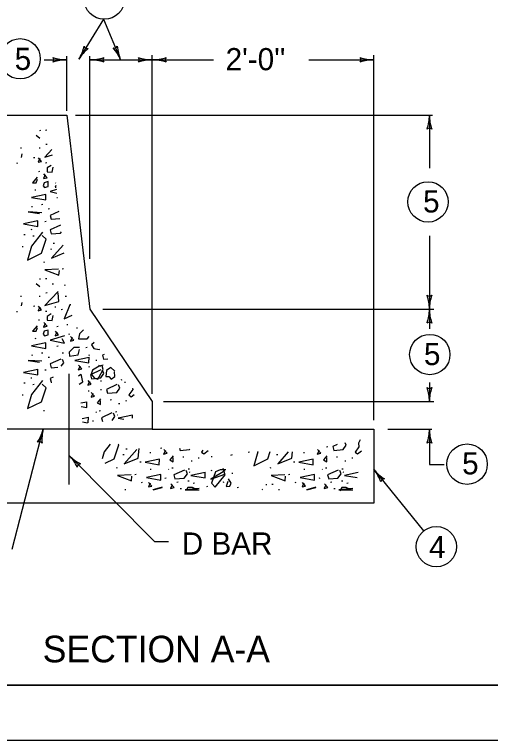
# Model space of a CAD drawing. Extents: x 997.6 to 1037.1, y 998.9 to 1022.9.
# Drawn here: x 1009.54 to 1013.83, y 1000 to 1006.55 of the extents above; entities that cross this region are included whole.
import ezdxf

# ---------------------------------------------------------------- set-up
doc = ezdxf.new("R2010")
doc.units = 0
for name, color, linetype in [('Level 1', 7, 'Continuous'), ('Level 10', 7, 'Continuous'), ('Level 11', 7, 'Continuous'), ('Level 14', 7, 'Continuous')]:
    doc.layers.add(name, color=color, linetype=linetype)

msp = doc.modelspace()

# ---------------------------------------------------------------- linework, layer by layer
at = {"layer": 'Level 1'}
for p, q in [((1010.3394, 1006.5075), (1010.1178, 1006.1473)), ((1010.3394, 1006.5075), (1010.4948, 1006.1422)), ((1009.8051, 1006.1422), (1010.0097, 1006.1422)), ((1010.0097, 1005.6803), (1010.0097, 1006.175)), ((1010.218, 1004.3471), (1010.218, 1006.175)), ((1010.218, 1006.1422), (1010.7805, 1006.1422)), ((1010.7805, 1003.128), (1010.7805, 1006.1829)), ((1010.7805, 1006.1422), (1011.334, 1006.1422)), ((1012.1922, 1006.1422), (1012.7805, 1006.1422)), ((1012.7805, 1002.8907), (1012.7805, 1006.1829)), ((1009.1347, 1005.6422), (1010.0097, 1005.6422)), ((1010.0097, 1005.6422), (1010.218, 1003.8922)), ((1010.0862, 1005.6422), (1013.3098, 1005.6422)), ((1013.2805, 1005.6422), (1013.2805, 1005.1644)), ((1013.2805, 1004.5549), (1013.2805, 1003.8922)), ((1010.218, 1003.8922), (1010.7805, 1003.0588)), ((1010.3343, 1003.8922), (1013.3217, 1003.8922)), ((1013.2805, 1003.8922), (1013.2805, 1003.7158)), ((1010.0305, 1002.3088), (1010.0305, 1003.3088)), ((1013.2805, 1003.229), (1013.2805, 1003.0588)), ((1010.7805, 1003.0588), (1010.7805, 1002.8088)), ((1010.8804, 1003.0588), (1013.3217, 1003.0588)), ((1010.7805, 1002.8088), (1009.1347, 1002.8088)), ((1009.5146, 1001.7271), (1009.7972, 1002.8088)), ((1010.7805, 1002.8088), (1012.7805, 1002.8088)), ((1012.7805, 1002.8088), (1012.7805, 1002.1422)), ((1012.9042, 1002.8088), (1013.3012, 1002.8088)), ((1013.2805, 1002.8088), (1013.2805, 1002.4916)), ((1010.8023, 1001.7923), (1010.0305, 1002.5708)), ((1013.2805, 1002.4916), (1013.4128, 1002.4916)), ((1012.7805, 1002.4439), (1013.2288, 1001.8908)), ((1012.7805, 1002.1422), (1009.1347, 1002.1422)), ((1010.9273, 1001.7923), (1010.8023, 1001.7923))]:
    msp.add_line(p, q, dxfattribs=at)
for points in [[(1009.773, 1005.5031), (1009.7623, 1005.5018)], [(1009.8287, 1005.5063), (1009.8179, 1005.505)], [(1009.7649, 1005.4323), (1009.7316, 1005.4603)], [(1009.8319, 1005.3788), (1009.8213, 1005.3774)], [(1009.6005, 1005.346), (1009.5898, 1005.3447)], [(1009.5999, 1005.2615), (1009.6053, 1005.2923)], [(1009.7698, 1005.346), (1009.7591, 1005.3447)], [(1009.8753, 1005.3328), (1009.8103, 1005.2642)], [(1009.7207, 1005.2577), (1009.71, 1005.2563)], [(1009.7657, 1005.251), (1009.7497, 1005.2177), (1009.7817, 1005.2257), (1009.7523, 1005.259)], [(1009.8103, 1005.2642), (1009.8808, 1005.284)], [(1009.5645, 1005.2086), (1009.5538, 1005.2073)], [(1009.8287, 1005.2118), (1009.8179, 1005.2105)], [(1009.8689, 1005.1895), (1009.8329, 1005.1668), (1009.8316, 1005.1322), (1009.8783, 1005.1295), (1009.8849, 1005.1748)], [(1009.7632, 1005.1333), (1009.7525, 1005.1319)], [(1009.8148, 1005.1038), (1009.7988, 1005.0704), (1009.8308, 1005.0784), (1009.8014, 1005.1118)], [(1009.7423, 1005.0828), (1009.7009, 1005.0322), (1009.7329, 1005.0322), (1009.7449, 1005.0655)], [(1009.8423, 1005.0428), (1009.8036, 1005.0335), (1009.7969, 1005.0055), (1009.8076, 1004.9908), (1009.8423, 1005.0002), (1009.8409, 1005.0402)], [(1009.909, 1005.0298), (1009.9061, 1005.0332)], [(1009.7304, 1004.9664), (1009.7198, 1004.9651)], [(1009.9157, 1004.9704), (1009.8596, 1004.9535)], [(1009.9114, 1005.0083), (1009.9034, 1004.9918)], [(1009.9034, 1004.9918), (1009.913, 1004.9942)], [(1009.8205, 1004.9268), (1009.6912, 1004.9001), (1009.8192, 1004.8774), (1009.8205, 1004.9281)], [(1009.8596, 1004.9535), (1009.919, 1004.9398)], [(1009.7927, 1004.8355), (1009.7819, 1004.8342)], [(1009.9238, 1004.8968), (1009.9194, 1004.8963)], [(1009.7849, 1004.7614), (1009.6595, 1004.7694), (1009.7636, 1004.7548)], [(1009.701, 1004.8158), (1009.6903, 1004.8145)], [(1009.8515, 1004.7963), (1009.8408, 1004.7949)], [(1009.9374, 1004.7736), (1009.8596, 1004.7374)], [(1009.8596, 1004.7374), (1009.8689, 1004.7028)], [(1009.8689, 1004.7028), (1009.945, 1004.7088)], [(1009.7486, 1004.6879), (1009.6192, 1004.6612), (1009.7473, 1004.6385), (1009.7486, 1004.6893)], [(1009.8221, 1004.6817), (1009.8114, 1004.6803)], [(1009.9526, 1004.6498), (1009.8596, 1004.6065)], [(1009.7903, 1004.5881), (1009.6916, 1004.4613), (1009.6542, 1004.3347), (1009.7809, 1004.396), (1009.8236, 1004.5228), (1009.7876, 1004.5561)], [(1009.6944, 1004.6097), (1009.6838, 1004.6083)], [(1009.8596, 1004.6065), (1009.8689, 1004.5718)], [(1009.8689, 1004.5718), (1009.9529, 1004.5785)], [(1009.9529, 1004.5785), (1009.9604, 1004.5888)], [(1009.6323, 1004.5639), (1009.6216, 1004.5626)], [(1009.7141, 1004.5508), (1009.7034, 1004.5495)], [(1009.6159, 1004.4559), (1009.6053, 1004.4546)], [(1009.9755, 1004.4709), (1009.8703, 1004.3533)], [(1009.8973, 1004.4853), (1009.8867, 1004.484)], [(1009.8712, 1004.433), (1009.8605, 1004.4317)], [(1009.8703, 1004.3533), (1009.9848, 1004.3991)], [(1009.809, 1004.3152), (1009.7983, 1004.3138)], [(1009.9356, 1004.2525), (1009.8103, 1004.2472), (1009.9369, 1004.1992), (1009.9423, 1004.2405)], [(1009.9792, 1004.2549), (1009.9685, 1004.2536)], [(1009.7649, 1004.0925), (1009.7316, 1004.1205)], [(1009.773, 1004.1633), (1009.7623, 1004.162)], [(1009.8287, 1004.1666), (1009.8179, 1004.1653)], [(1009.8875, 1004.1175), (1009.8768, 1004.1162)], [(1009.9303, 1004.0512), (1009.8103, 1003.9244), (1009.9383, 1003.9605), (1009.9316, 1004.0405)], [(1009.9955, 1004.1077), (1009.9848, 1004.1063)], [(1009.6005, 1004.0063), (1009.5898, 1004.0049)], [(1009.7698, 1004.0063), (1009.7591, 1004.0049)], [(1009.8319, 1004.039), (1009.8213, 1004.0377)], [(1010.0053, 1004.0063), (1009.9947, 1004.0049)], [(1009.5999, 1003.9218), (1009.6053, 1003.9525)], [(1009.7207, 1003.9179), (1009.71, 1003.9166)], [(1009.7657, 1003.9113), (1009.7497, 1003.8779), (1009.7817, 1003.8859), (1009.7523, 1003.9193)], [(1010.0369, 1003.9311), (1009.9863, 1003.8058)], [(1010.0447, 1003.9318), (1010.0369, 1003.9311)], [(1009.5645, 1003.8688), (1009.5538, 1003.8675)], [(1009.8287, 1003.8721), (1009.8179, 1003.8708)], [(1009.8689, 1003.8498), (1009.8329, 1003.8271), (1009.8316, 1003.7924), (1009.8783, 1003.7898), (1009.8849, 1003.8351)], [(1009.9104, 1003.9113), (1009.8998, 1003.91)], [(1009.9693, 1003.8884), (1009.9587, 1003.8871)], [(1009.7632, 1003.7935), (1009.7525, 1003.7922)], [(1009.9863, 1003.8058), (1010.0567, 1003.8384)], [(1009.7423, 1003.7431), (1009.7009, 1003.6924), (1009.7329, 1003.6924), (1009.7449, 1003.7258)], [(1009.8148, 1003.764), (1009.7988, 1003.7307), (1009.8308, 1003.7387), (1009.8014, 1003.772)], [(1009.9301, 1003.7347), (1009.9194, 1003.7333)], [(1010.0184, 1003.751), (1010.0078, 1003.7497)], [(1010.1068, 1003.7215), (1010.0961, 1003.7202)], [(1009.8423, 1003.7031), (1009.8036, 1003.6938), (1009.7969, 1003.6658), (1009.8076, 1003.6511), (1009.8423, 1003.6604), (1009.8409, 1003.7004)], [(1009.9194, 1003.6854), (1009.9034, 1003.6521), (1009.9354, 1003.6601), (1009.9061, 1003.6934)], [(1010.0348, 1003.6659), (1010.0241, 1003.6646)], [(1010.125, 1003.6698), (1010.1157, 1003.6231)], [(1010.1591, 1003.7063), (1010.125, 1003.6698)], [(1009.8205, 1003.587), (1009.6912, 1003.5603), (1009.8192, 1003.5377), (1009.8205, 1003.5883)], [(1009.7304, 1003.6267), (1009.7198, 1003.6253)], [(1009.9876, 1003.6524), (1009.8596, 1003.6138), (1009.9876, 1003.5844), (1009.9676, 1003.6244)], [(1010.0569, 1003.6363), (1010.0409, 1003.603), (1010.0729, 1003.611), (1010.0436, 1003.6443)], [(1010.1157, 1003.6231), (1010.193, 1003.6231)], [(1010.193, 1003.6231), (1010.2093, 1003.6467)], [(1010.257, 1003.5898), (1010.2317, 1003.5711)], [(1010.2572, 1003.5898), (1010.257, 1003.5898)], [(1009.9301, 1003.5579), (1009.9194, 1003.5566)], [(1010.125, 1003.5458), (1010.0729, 1003.5471), (1010.0303, 1003.5043), (1010.0343, 1003.467), (1010.1117, 1003.4803), (1010.1223, 1003.527)], [(1010.1918, 1003.5448), (1010.1812, 1003.5435)], [(1010.2317, 1003.5711), (1010.2543, 1003.5364)], [(1010.2543, 1003.5364), (1010.3023, 1003.527)], [(1010.3023, 1003.527), (1010.3073, 1003.5303)], [(1009.701, 1003.4761), (1009.6903, 1003.4748)], [(1009.7927, 1003.4958), (1009.7819, 1003.4944)], [(1009.8515, 1003.4565), (1009.8408, 1003.4552)], [(1009.9792, 1003.4958), (1009.9685, 1003.4944)], [(1010.2148, 1003.4761), (1010.2041, 1003.4748)], [(1010.2086, 1003.4068), (1010.2099, 1003.4574)], [(1010.3466, 1003.4836), (1010.3308, 1003.4763)], [(1010.3308, 1003.4763), (1010.3402, 1003.4416)], [(1009.7849, 1003.4217), (1009.6595, 1003.4297), (1009.7636, 1003.415)], [(1009.9543, 1003.4417), (1009.8596, 1003.3977)], [(1009.8596, 1003.3977), (1009.8689, 1003.363)], [(1009.9576, 1003.3762), (1009.9809, 1003.4083)], [(1009.9809, 1003.4083), (1009.9689, 1003.439)], [(1010.2099, 1003.4561), (1010.0806, 1003.4294)], [(1010.0806, 1003.4294), (1010.2086, 1003.4068)], [(1010.2803, 1003.4303), (1010.2696, 1003.429)], [(1010.3402, 1003.4416), (1010.3793, 1003.4448)], [(1009.7486, 1003.3482), (1009.6192, 1003.3214), (1009.7473, 1003.2988), (1009.7486, 1003.3495)], [(1009.8221, 1003.3419), (1009.8114, 1003.3406)], [(1009.8689, 1003.363), (1009.9293, 1003.3678)], [(1010.1288, 1003.3778), (1010.1128, 1003.3445), (1010.1449, 1003.3525), (1010.1155, 1003.3858)], [(1010.2148, 1003.3714), (1010.2041, 1003.3701)], [(1010.3175, 1003.3435), (1010.2228, 1003.2995), (1010.2322, 1003.2648), (1010.3162, 1003.2715), (1010.3442, 1003.3102), (1010.3322, 1003.3408)], [(1010.337, 1003.3857), (1010.2997, 1003.379), (1010.2397, 1003.3417), (1010.2277, 1003.3057), (1010.2583, 1003.2683), (1010.2903, 1003.2603), (1010.297, 1003.2763), (1010.3383, 1003.3483), (1010.3277, 1003.3803)], [(1010.2943, 1003.387), (1010.313, 1003.379)], [(1010.4423, 1003.3323), (1010.405, 1003.367), (1010.3677, 1003.3377), (1010.3623, 1003.283), (1010.389, 1003.2843), (1010.409, 1003.2603), (1010.4423, 1003.283), (1010.4383, 1003.3257)], [(1009.6944, 1003.2699), (1009.6838, 1003.2686)], [(1009.8862, 1003.2792), (1009.8596, 1003.2668)], [(1009.8596, 1003.2668), (1009.8689, 1003.2321)], [(1010.1343, 1003.3017), (1010.1157, 1003.2879)], [(1010.1543, 1003.2363), (1010.1397, 1003.3057)], [(1009.6323, 1003.2242), (1009.6216, 1003.2228)], [(1009.7903, 1003.2483), (1009.6916, 1003.1216)], [(1009.7141, 1003.2111), (1009.7034, 1003.2098)], [(1009.8236, 1003.183), (1009.7876, 1003.2163)], [(1009.8689, 1003.2321), (1009.8742, 1003.2325)], [(1010.1217, 1003.2157), (1010.1543, 1003.2363)], [(1010.2139, 1003.2404), (1010.1979, 1003.2071), (1010.23, 1003.2151), (1010.2006, 1003.2484)], [(1010.3228, 1003.2438), (1010.3121, 1003.2424)], [(1010.4615, 1003.2127), (1010.3668, 1003.1686), (1010.3762, 1003.1339), (1010.4602, 1003.1406), (1010.4882, 1003.1793), (1010.4762, 1003.21)], [(1010.506, 1003.2536), (1010.4953, 1003.2523)], [(1010.5388, 1003.2307), (1010.5281, 1003.2293)], [(1009.7809, 1003.0563), (1009.8236, 1003.183)], [(1010.2115, 1003.1522), (1010.2008, 1003.1508)], [(1010.2434, 1003.1324), (1010.2274, 1003.0991), (1010.2594, 1003.1071), (1010.2301, 1003.1404)], [(1010.3228, 1003.1653), (1010.3121, 1003.1639)], [(1010.6038, 1003.1657), (1010.5691, 1003.1176)], [(1010.602, 1003.1803), (1010.6038, 1003.1657)], [(1009.6159, 1003.1162), (1009.6053, 1003.1148)], [(1009.6916, 1003.1216), (1009.6542, 1002.9949)], [(1010.3143, 1003.0843), (1010.2823, 1003.0469), (1010.3143, 1003.0309), (1010.313, 1003.0683)], [(1010.4111, 1003.0736), (1010.4004, 1003.0723)], [(1010.5486, 1003.0638), (1010.5379, 1003.0624)], [(1010.5691, 1003.1176), (1010.5904, 1003.1016)], [(1010.5904, 1003.1016), (1010.6158, 1003.1208)], [(1009.6542, 1002.9949), (1009.7809, 1003.0563)], [(1010.1903, 1003.0536), (1010.1361, 1003.0424)], [(1010.1385, 1003.0133), (1010.189, 1003.0043)], [(1010.189, 1003.0043), (1010.1903, 1003.0549)], [(1010.4864, 1003.0376), (1010.4757, 1003.0363)], [(1009.8081, 1002.9753), (1009.7983, 1002.9741)], [(1010.2757, 1002.9648), (1010.2703, 1002.9608)], [(1010.3129, 1002.9741), (1010.3023, 1002.9728)], [(1010.4157, 1002.9561), (1010.321, 1002.912)], [(1010.4423, 1002.9227), (1010.4303, 1002.9534)], [(1010.4602, 1002.9643), (1010.4495, 1002.9629)], [(1010.4677, 1002.9341), (1010.4623, 1002.9368)], [(1010.6027, 1002.9345), (1010.4733, 1002.9078)], [(1010.6018, 1002.907), (1010.6027, 1002.9358)], [(1010.2034, 1002.9148), (1010.1477, 1002.9034)], [(1010.1501, 1002.8748), (1010.1966, 1002.8665)], [(1010.2021, 1002.8671), (1010.2034, 1002.9162)], [(1010.2508, 1002.8825), (1010.2401, 1002.8812)], [(1010.321, 1002.912), (1010.3297, 1002.8798)], [(1010.4176, 1002.8886), (1010.4423, 1002.9227)], [(1010.4733, 1002.9078), (1010.5228, 1002.8991)], [(1010.3989, 1002.6732), (1010.3464, 1002.6058)], [(1010.4784, 1002.6672), (1010.472, 1002.6732)], [(1012.4487, 1002.6716), (1012.4083, 1002.6528)], [(1012.5296, 1002.6634), (1012.5207, 1002.6861)], [(1012.6568, 1002.7136), (1012.6412, 1002.6832)], [(1012.6412, 1002.6832), (1012.6452, 1002.6498)], [(1010.3464, 1002.6058), (1010.3277, 1002.5422)], [(1010.4358, 1002.5404), (1010.4784, 1002.6672)], [(1010.6398, 1002.6258), (1010.5251, 1002.4978), (1010.6518, 1002.5484), (1010.6611, 1002.6352)], [(1010.5522, 1002.6298), (1010.5415, 1002.6284)], [(1010.8663, 1002.6363), (1010.8557, 1002.635)], [(1010.8983, 1002.6166), (1010.8823, 1002.5833), (1010.9143, 1002.5913), (1010.8849, 1002.6246)], [(1011.0259, 1002.6372), (1011.031, 1002.6181)], [(1011.031, 1002.6181), (1011.115, 1002.6248)], [(1011.115, 1002.6248), (1011.1186, 1002.6297)], [(1011.2372, 1002.62), (1011.2239, 1002.6018)], [(1011.2453, 1002.5858), (1011.2854, 1002.6161)], [(1011.733, 1002.6058), (1011.6956, 1002.4791)], [(1011.7353, 1002.6088), (1011.733, 1002.6058)], [(1011.8223, 1002.5404), (1011.8448, 1002.6072)], [(1012.0076, 1002.6048), (1011.9117, 1002.4978)], [(1012.2848, 1002.6166), (1012.2688, 1002.5833), (1012.3008, 1002.5913), (1012.2715, 1002.6246)], [(1012.3642, 1002.6494), (1012.3535, 1002.6481)], [(1012.4083, 1002.6528), (1012.4176, 1002.6181)], [(1012.4176, 1002.6181), (1012.5016, 1002.6248)], [(1012.5016, 1002.6248), (1012.5296, 1002.6634)], [(1012.6452, 1002.6498), (1012.6105, 1002.6018)], [(1012.6318, 1002.5858), (1012.6693, 1002.6142)], [(1010.3561, 1002.5018), (1010.4358, 1002.5404)], [(1010.526, 1002.5774), (1010.5153, 1002.5761)], [(1010.7682, 1002.597), (1010.7575, 1002.5957)], [(1010.9692, 1002.5684), (1010.9372, 1002.5311), (1010.9692, 1002.5151), (1010.9678, 1002.5524)], [(1011.0659, 1002.5578), (1011.0553, 1002.5564)], [(1011.2034, 1002.5479), (1011.1928, 1002.5466)], [(1011.2239, 1002.6018), (1011.2453, 1002.5858)], [(1011.3212, 1002.561), (1011.3105, 1002.5597)], [(1011.5013, 1002.5778), (1011.4853, 1002.5711)], [(1011.6573, 1002.6003), (1011.6467, 1002.599)], [(1011.6956, 1002.4791), (1011.8223, 1002.5404)], [(1011.9126, 1002.5774), (1011.9019, 1002.5761)], [(1011.9117, 1002.4978), (1012.0383, 1002.5484)], [(1012.0383, 1002.5484), (1012.0443, 1002.6043)], [(1012.1548, 1002.597), (1012.1441, 1002.5957)], [(1012.3558, 1002.5684), (1012.3238, 1002.5311), (1012.3558, 1002.5151), (1012.3544, 1002.5524)], [(1012.4525, 1002.5578), (1012.4418, 1002.5564)], [(1012.59, 1002.5479), (1012.5793, 1002.5466)], [(1012.6105, 1002.6018), (1012.6318, 1002.5858)], [(1010.6798, 1002.5119), (1010.6692, 1002.5106)], [(1010.8452, 1002.5378), (1010.7158, 1002.5111), (1010.8438, 1002.4884), (1010.8452, 1002.5391)], [(1011.1413, 1002.5218), (1011.1305, 1002.5204)], [(1012.0664, 1002.5119), (1012.0558, 1002.5106)], [(1012.2318, 1002.5378), (1012.1023, 1002.5111), (1012.2304, 1002.4884), (1012.2318, 1002.5391)], [(1012.5278, 1002.5218), (1012.5171, 1002.5204)], [(1010.4638, 1002.4596), (1010.4532, 1002.4583)], [(1010.7714, 1002.4452), (1010.7608, 1002.4438)], [(1010.9305, 1002.4489), (1010.9252, 1002.4449)], [(1010.9678, 1002.4583), (1010.9571, 1002.4569)], [(1011.0705, 1002.4403), (1010.9758, 1002.3962), (1010.9852, 1002.3615), (1011.0692, 1002.3682), (1011.0972, 1002.4068), (1011.0852, 1002.4376)], [(1011.115, 1002.4484), (1011.1043, 1002.4471)], [(1011.1225, 1002.4183), (1011.1172, 1002.4209)], [(1011.2575, 1002.4187), (1011.1281, 1002.392), (1011.2562, 1002.3693), (1011.2575, 1002.42)], [(1011.3179, 1002.4353), (1011.3073, 1002.434)], [(1011.4346, 1002.4343), (1011.3093, 1002.3569), (1011.4346, 1002.4036), (1011.4199, 1002.4529)], [(1011.4426, 1002.4423), (1011.3933, 1002.4409), (1011.3519, 1002.4249), (1011.3146, 1002.3209), (1011.3479, 1002.2863), (1011.4386, 1002.3983), (1011.4226, 1002.4436)], [(1011.5078, 1002.4092), (1011.4971, 1002.4078)], [(1011.8504, 1002.4596), (1011.8398, 1002.4583)], [(1012.158, 1002.4452), (1012.1473, 1002.4438)], [(1012.3171, 1002.4489), (1012.3118, 1002.4449)], [(1012.3543, 1002.4583), (1012.3437, 1002.4569)], [(1012.4571, 1002.4403), (1012.3624, 1002.3962), (1012.3718, 1002.3615), (1012.4558, 1002.3682), (1012.4838, 1002.4068), (1012.4718, 1002.4376)], [(1012.5016, 1002.4484), (1012.4909, 1002.4471)], [(1012.5091, 1002.4183), (1012.5038, 1002.4209)], [(1012.6377, 1002.4174), (1012.5147, 1002.392)], [(1010.5904, 1002.3969), (1010.4651, 1002.3916)], [(1010.4651, 1002.3916), (1010.5918, 1002.3436)], [(1010.5918, 1002.3436), (1010.5971, 1002.3849)], [(1010.634, 1002.3993), (1010.6233, 1002.398)], [(1010.8583, 1002.399), (1010.7289, 1002.3723), (1010.8569, 1002.3497), (1010.8583, 1002.4003)], [(1010.9056, 1002.3667), (1010.8949, 1002.3653)], [(1011.4626, 1002.3383), (1011.4479, 1002.2929), (1011.4799, 1002.2943), (1011.4919, 1002.3209), (1011.4666, 1002.3609)], [(1011.977, 1002.3969), (1011.8517, 1002.3916), (1011.9783, 1002.3436), (1011.9837, 1002.3849)], [(1012.0206, 1002.3993), (1012.0099, 1002.398)], [(1012.2448, 1002.399), (1012.1155, 1002.3723), (1012.2435, 1002.3497), (1012.2448, 1002.4003)], [(1012.2922, 1002.3667), (1012.2815, 1002.3653)], [(1012.5147, 1002.392), (1012.6303, 1002.3716)], [(1010.6896, 1002.3273), (1010.6789, 1002.326)], [(1010.7608, 1002.3208), (1010.7448, 1002.2874), (1010.7768, 1002.2954), (1010.7475, 1002.3288)], [(1010.8705, 1002.2863), (1010.7853, 1002.2608)], [(1010.7883, 1002.2608), (1010.8705, 1002.2836)], [(1010.9604, 1002.3077), (1010.9444, 1002.2743), (1010.9764, 1002.2823), (1010.9471, 1002.3157)], [(1011.0136, 1002.3307), (1011.0029, 1002.3293)], [(1011.1025, 1002.2823), (1011.0901, 1002.2608)], [(1011.1118, 1002.3405), (1011.1011, 1002.3392)], [(1011.1426, 1002.2823), (1011.1025, 1002.2823)], [(1011.1893, 1002.2609), (1011.1426, 1002.2823)], [(1011.1608, 1002.3208), (1011.1502, 1002.3195)], [(1011.2787, 1002.2913), (1011.268, 1002.29)], [(1011.4259, 1002.3307), (1011.4153, 1002.3293)], [(1011.5568, 1002.2816), (1011.5462, 1002.2803)], [(1011.8144, 1002.3078), (1011.8038, 1002.3064)], [(1011.8701, 1002.311), (1011.8593, 1002.3097)], [(1012.0762, 1002.3273), (1012.0655, 1002.326)], [(1012.1474, 1002.3208), (1012.1314, 1002.2874), (1012.1634, 1002.2954), (1012.1341, 1002.3288)], [(1012.2571, 1002.2863), (1012.1718, 1002.2608)], [(1012.1748, 1002.2608), (1012.2571, 1002.2836)], [(1012.347, 1002.3077), (1012.331, 1002.2743), (1012.363, 1002.2823), (1012.3337, 1002.3157)], [(1012.4002, 1002.3307), (1012.3895, 1002.3293)], [(1012.4891, 1002.2823), (1012.4722, 1002.2533)], [(1012.4983, 1002.3405), (1012.4877, 1002.3392)], [(1012.5292, 1002.2823), (1012.4891, 1002.2823)], [(1012.5758, 1002.2609), (1012.5292, 1002.2823)], [(1012.5474, 1002.3208), (1012.5368, 1002.3195)], [(1010.5423, 1002.2619), (1010.5337, 1002.2608)], [(1011.0431, 1002.2718), (1011.0323, 1002.2704)], [(1011.2039, 1002.2729), (1011.0772, 1002.2623), (1011.2026, 1002.2623)], [(1011.7778, 1002.2608), (1011.773, 1002.2649)], [(1011.9289, 1002.2619), (1011.9203, 1002.2608)], [(1012.4297, 1002.2718), (1012.4189, 1002.2704)], [(1012.5905, 1002.2729), (1012.4638, 1002.2623), (1012.5892, 1002.2623)]]:
    msp.add_lwpolyline(points, dxfattribs=at)
for centre in [(1010.3473, 1006.6896), (1009.5874, 1006.1513), (1013.2682, 1004.86), (1013.284, 1003.4827), (1013.6204, 1002.4933), (1013.3434, 1001.7492)]:
    msp.add_circle(centre, 0.1822, dxfattribs=at)
for centre, radius, start, end in [((1009.7851, 1006.3521), 0.3906, 328.38954, 347.05832), ((1010.4504, 1005.9426), 0.3906, 129.7367, 148.38343), ((1010.1956, 1006.2738), 0.0312, 197.16414, 279.28083), ((1010.4367, 1006.2789), 0.0312, 251.80894, 333.92564), ((1010.1353, 1005.9893), 0.3906, 23.03435, 41.70313), ((1010.8542, 1006.295), 0.3906, 184.38151, 203.02824), ((1009.8611, 1006.1422), 0.0312, 318.7746, 40.89129), ((1010.0097, 1005.7515), 0.3906, 90, 108.66878), ((1010.0097, 1006.5328), 0.3906, 251.34716, 269.99389), ((1010.0097, 1005.7515), 0.3906, 89.98778, 90), ((1009.7851, 1006.3521), 0.3906, 328.37731, 328.38954), ((1010.218, 1006.5328), 0.3906, 269.98778, 270), ((1010.218, 1006.5328), 0.3906, 270, 288.66878), ((1010.218, 1005.7515), 0.3906, 71.34716, 89.99389), ((1010.3665, 1006.1421), 0.0312, 138.7746, 220.89129), ((1010.1353, 1005.9893), 0.3906, 23.02212, 23.03435), ((1010.632, 1006.1422), 0.0312, 318.7746, 40.89129), ((1010.7805, 1005.7515), 0.3906, 90, 108.66878), ((1010.7805, 1006.5328), 0.3906, 251.34716, 269.99389), ((1010.7805, 1006.5328), 0.3906, 269.98778, 270), ((1010.7805, 1006.5328), 0.3906, 270, 288.66878), ((1010.7805, 1005.7515), 0.3906, 89.98778, 90), ((1010.7805, 1005.7515), 0.3906, 71.34716, 89.99389), ((1010.929, 1006.1421), 0.0312, 138.7746, 220.89129), ((1012.632, 1006.1422), 0.0312, 318.7746, 40.89129), ((1012.7805, 1005.7515), 0.3906, 90, 108.66878), ((1012.7805, 1006.5328), 0.3906, 251.34716, 269.99389), ((1012.7805, 1005.7515), 0.3906, 89.98778, 90), ((1012.8899, 1005.6422), 0.3906, 341.34716, 359.99389), ((1013.6711, 1005.6422), 0.3906, 179.98778, 180), ((1013.6711, 1005.6422), 0.3906, 180, 198.66878), ((1013.2805, 1005.4936), 0.0312, 48.7746, 130.89129), ((1013.2805, 1004.0407), 0.0312, 228.7746, 310.89129), ((1012.8899, 1003.8922), 0.3906, 0, 18.66878), ((1013.6711, 1003.8922), 0.3906, 161.34716, 179.99389), ((1012.8899, 1003.8922), 0.3906, 341.34716, 359.99389), ((1013.6711, 1003.8922), 0.3906, 179.98778, 180), ((1012.8899, 1003.8922), 0.3906, 359.98778, 0), ((1013.6711, 1003.8922), 0.3906, 180, 198.66878), ((1013.2805, 1003.7436), 0.0312, 48.7746, 130.89129), ((1013.2805, 1003.2074), 0.0312, 228.7746, 310.89129), ((1012.8899, 1003.0588), 0.3906, 0, 18.66878), ((1013.6711, 1003.0588), 0.3906, 161.34716, 179.99389), ((1012.8899, 1003.0588), 0.3906, 359.98778, 0), ((1009.4192, 1002.9076), 0.3906, 326.70706, 345.35379), ((1010.1751, 1002.7101), 0.3906, 165.3599, 184.02869), ((1010.1751, 1002.7101), 0.3906, 165.34768, 165.3599), ((1012.8899, 1002.8088), 0.3906, 341.34716, 359.99389), ((1013.6711, 1002.8088), 0.3906, 179.98778, 180), ((1013.6711, 1002.8088), 0.3906, 180, 198.66878), ((1009.7596, 1002.6651), 0.0312, 34.1345, 116.25119), ((1013.2805, 1002.6603), 0.0312, 48.7746, 130.89129), ((1010.3079, 1002.8458), 0.3906, 224.7383, 224.75053), ((1010.3079, 1002.8458), 0.3906, 224.75053, 243.41931), ((1009.7531, 1002.2958), 0.3906, 26.09769, 44.74442), ((1010.135, 1002.4653), 0.0312, 93.52513, 175.64182), ((1013.084, 1002.6898), 0.3906, 219.00682, 219.01904), ((1013.084, 1002.6898), 0.3906, 219.01904, 237.68782), ((1012.477, 1002.198), 0.3906, 20.3662, 39.01293), ((1012.874, 1002.3285), 0.0312, 87.79364, 169.91033)]:
    msp.add_arc(centre, radius, start, end, dxfattribs=at)
at = {"layer": 'Level 10'}
msp.add_line((1035.5, 1000.5), (1007, 1000.5), dxfattribs=at)
at = {"layer": 'Level 11'}
msp.add_lwpolyline([(1007, 1000.5), (1035.5, 1000.5), (1035.5, 1021.5), (1007, 1021.5)], close=True, dxfattribs=at)
at = {"layer": 'Level 14'}
msp.add_line((1036, 1000), (1000, 1000), dxfattribs=at)

# ---------------------------------------------------------------- texts
at = {"layer": 'Level 1'}
for s, height, p in [('5', 0.2, (1009.5387, 1006.0508)), ("2'-0''", 0.2, (1011.4421, 1006.048)), ('5', 0.2, (1013.2235, 1004.7644)), ('5', 0.2, (1013.2314, 1003.3872)), ('5', 0.2, (1013.5757, 1002.4015)), ('D BAR', 0.2, (1011.0467, 1001.6773)), ('4', 0.2, (1013.278, 1001.6458)), ('SECTION A-A', 0.24, (1009.7916, 1000.7053))]:
    msp.add_text(s, height=height, dxfattribs=at).set_placement(p)

doc.saveas('drawing.dxf')
